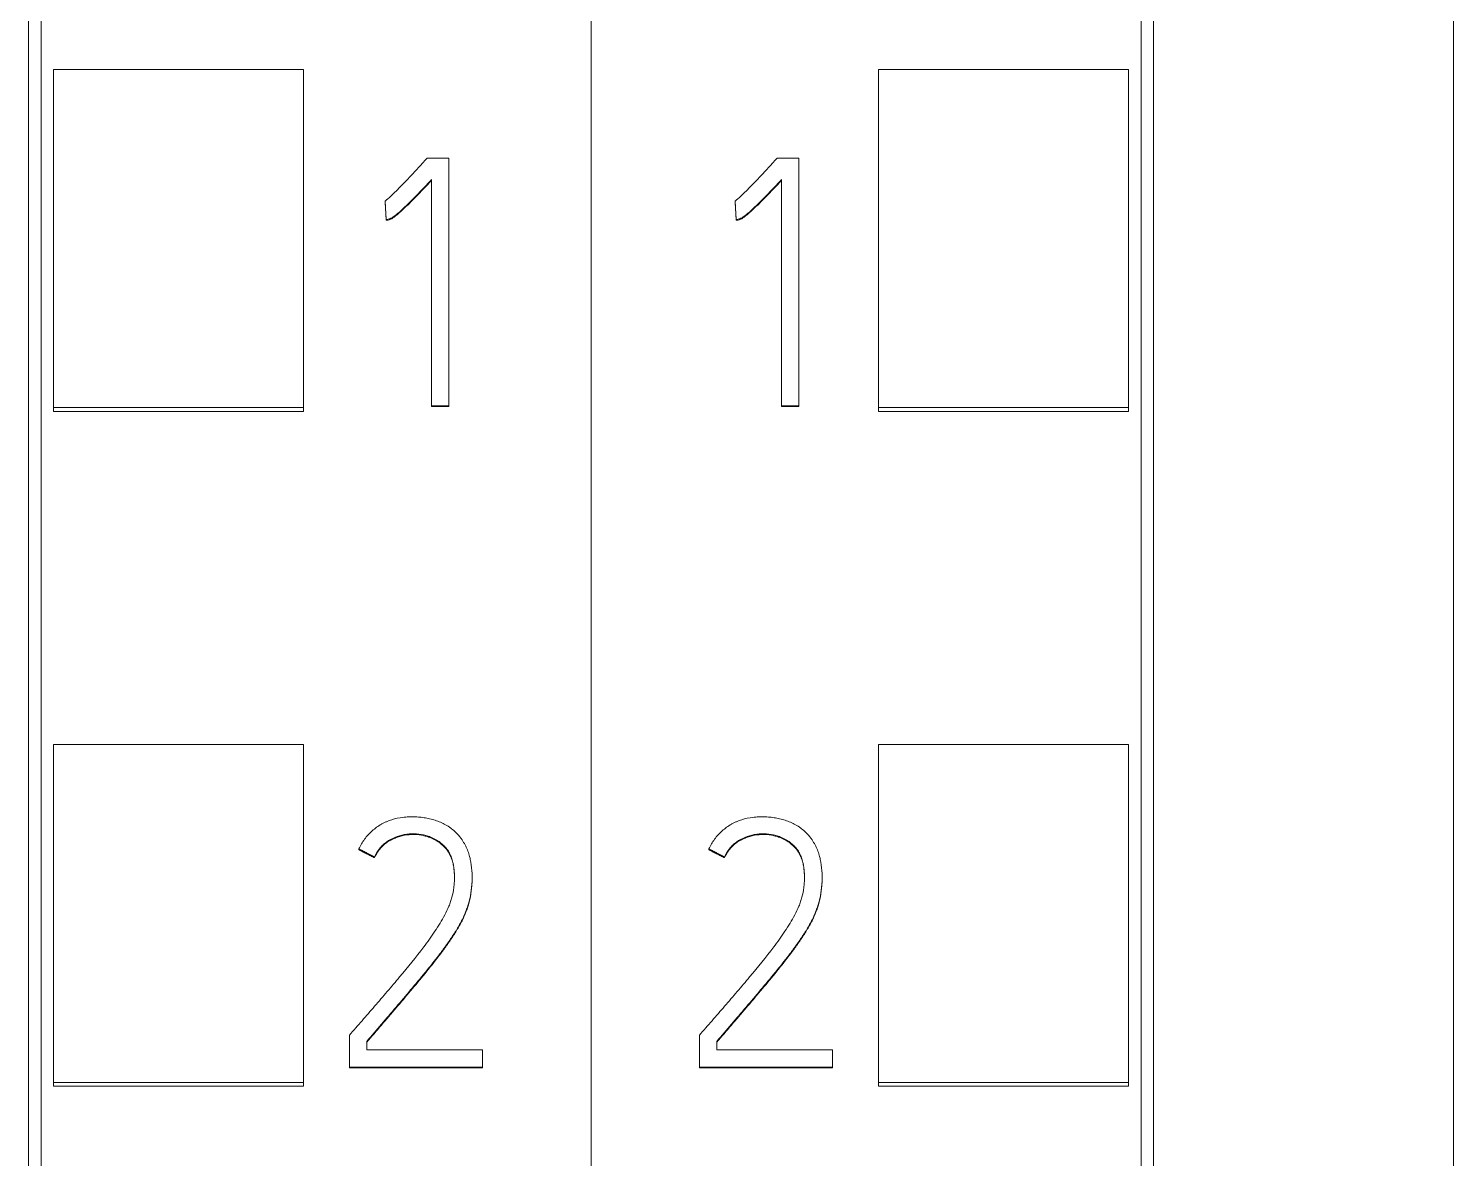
# Model space of a CAD drawing. Header units: millimetres. Extents: x 4137 to 6698, y 1400 to 3585.
# Drawn here: x 6142.55 to 6153.95, y 3342.76 to 3351.8 of the extents above; entities that cross this region are included whole.
import ezdxf

# ---------------------------------------------------------------- set-up
doc = ezdxf.new("R2010")
doc.units = ezdxf.units.MM
doc.layers.add('000-PI-Oprema', color=30, linetype='Continuous', lineweight=5)

msp = doc.modelspace()

# ---------------------------------------------------------------- linework, layer by layer
at = {"layer": '000-PI-Oprema', "color": 0, "linetype": 'ByBlock', "lineweight": 0}
for p, q in [((6147.048, 3360.472), (6147.048, 3247.054)), ((6147.048, 3360.472), (6147.048, 3247.054)), ((6142.648, 3249.376), (6142.648, 3358.191)), ((6151.448, 3358.191), (6151.448, 3249.376)), ((6142.748, 3348.772), (6142.748, 3351.476)), ((6142.748, 3351.476), (6144.748, 3351.476)), ((6144.748, 3348.772), (6144.748, 3351.476)), ((6149.348, 3348.772), (6149.348, 3351.476)), ((6151.348, 3351.476), (6149.348, 3351.476)), ((6151.348, 3348.772), (6151.348, 3351.476)), ((6145.911, 3350.768), (6145.737, 3350.768)), ((6145.911, 3348.786), (6145.911, 3350.768)), ((6148.711, 3350.768), (6148.537, 3350.768)), ((6148.711, 3348.786), (6148.711, 3350.768)), ((6145.773, 3350.597), (6145.773, 3348.786)), ((6148.573, 3350.597), (6148.573, 3348.786)), ((6145.401, 3350.423), (6145.401, 3350.417)), ((6148.201, 3350.423), (6148.201, 3350.417)), ((6145.409, 3350.277), (6145.409, 3350.27)), ((6148.209, 3350.277), (6148.209, 3350.27)), ((6142.748, 3348.74), (6142.748, 3348.772)), ((6142.748, 3348.772), (6144.748, 3348.772)), ((6144.748, 3348.74), (6144.748, 3348.772)), ((6145.773, 3348.786), (6145.773, 3348.78)), ((6145.773, 3348.786), (6145.911, 3348.786)), ((6145.911, 3348.78), (6145.773, 3348.78)), ((6145.911, 3348.786), (6145.911, 3348.78)), ((6148.573, 3348.786), (6148.573, 3348.78)), ((6148.573, 3348.786), (6148.711, 3348.786)), ((6148.711, 3348.78), (6148.573, 3348.78)), ((6148.711, 3348.786), (6148.711, 3348.78)), ((6151.348, 3348.772), (6149.348, 3348.772)), ((6149.348, 3348.74), (6149.348, 3348.772)), ((6151.348, 3348.74), (6151.348, 3348.772)), ((6142.748, 3348.74), (6144.748, 3348.74)), ((6151.348, 3348.74), (6149.348, 3348.74)), ((6142.748, 3343.371), (6142.748, 3346.074)), ((6142.748, 3346.074), (6144.748, 3346.074)), ((6144.748, 3343.371), (6144.748, 3346.074)), ((6149.348, 3343.371), (6149.348, 3346.074)), ((6151.348, 3346.074), (6149.348, 3346.074)), ((6151.348, 3343.371), (6151.348, 3346.074)), ((6145.19, 3345.239), (6145.19, 3345.233)), ((6147.99, 3345.239), (6147.99, 3345.233)), ((6145.315, 3345.176), (6145.315, 3345.17)), ((6148.115, 3345.176), (6148.115, 3345.17)), ((6146.097, 3345.008), (6146.097, 3345.014)), ((6148.897, 3345.008), (6148.897, 3345.014)), ((6145.115, 3343.748), (6145.115, 3343.494)), ((6147.915, 3343.748), (6147.915, 3343.494)), ((6145.254, 3343.632), (6145.254, 3343.699)), ((6146.18, 3343.632), (6145.254, 3343.632)), ((6146.18, 3343.494), (6146.18, 3343.632)), ((6148.054, 3343.632), (6148.054, 3343.699)), ((6148.98, 3343.632), (6148.054, 3343.632)), ((6148.98, 3343.494), (6148.98, 3343.632)), ((6145.115, 3343.494), (6145.115, 3343.488)), ((6145.115, 3343.494), (6146.18, 3343.494)), ((6146.18, 3343.488), (6145.115, 3343.488)), ((6146.18, 3343.494), (6146.18, 3343.488)), ((6147.915, 3343.494), (6148.98, 3343.494)), ((6147.915, 3343.494), (6147.915, 3343.488)), ((6148.98, 3343.488), (6147.915, 3343.488)), ((6148.98, 3343.494), (6148.98, 3343.488)), ((6142.748, 3343.34), (6142.748, 3343.371)), ((6142.748, 3343.371), (6144.748, 3343.371)), ((6142.748, 3343.34), (6144.748, 3343.34)), ((6144.748, 3343.34), (6144.748, 3343.371)), ((6151.348, 3343.371), (6149.348, 3343.371)), ((6149.348, 3343.34), (6149.348, 3343.371)), ((6151.348, 3343.34), (6149.348, 3343.34)), ((6151.348, 3343.34), (6151.348, 3343.371))]:
    msp.add_line(p, q, dxfattribs=at)
for points, knots in [([(6142.548, 3249.091), (6142.548, 3252.431), (6142.548, 3260.396), (6142.548, 3273.036), (6142.548, 3288.522), (6142.548, 3302.817), (6142.548, 3317.027), (6142.548, 3331.593), (6142.548, 3345.763), (6142.548, 3355.333), (6142.548, 3358.377)], [0, 0, 0, 0, 0.091483, 0.21812, 0.346206, 0.515858, 0.610111, 0.736264, 0.916066, 1, 1, 1, 1]), ([(6151.548, 3358.377), (6151.548, 3355.333), (6151.548, 3345.763), (6151.548, 3331.593), (6151.548, 3317.027), (6151.548, 3302.817), (6151.548, 3288.522), (6151.548, 3273.036), (6151.548, 3260.396), (6151.548, 3252.431), (6151.548, 3249.091)], [0, 0, 0, 0, 0.083934, 0.263736, 0.389889, 0.484142, 0.653794, 0.78188, 0.908517, 1, 1, 1, 1]), ([(6153.948, 3355.311), (6153.948, 3353.288), (6153.948, 3344.739), (6153.948, 3331.593), (6153.948, 3317.027), (6153.948, 3302.817), (6153.948, 3288.522), (6153.948, 3273.036), (6153.948, 3260.278), (6153.948, 3251.396), (6153.948, 3247.139), (6153.948, 3246.341)], [0, 0, 0, 0, 0.055935, 0.236292, 0.362833, 0.457376, 0.627551, 0.756032, 0.883059, 0.978086, 1, 1, 1, 1]), ([(6145.737, 3350.768), (6145.71, 3350.738), (6145.683, 3350.708), (6145.629, 3350.649), (6145.601, 3350.62), (6145.56, 3350.576), (6145.546, 3350.562), (6145.518, 3350.533), (6145.504, 3350.518), (6145.476, 3350.49), (6145.461, 3350.476), (6145.431, 3350.449), (6145.416, 3350.436), (6145.401, 3350.423)], [0, 0, 0, 0, 0.25, 0.25, 0.5, 0.5, 0.625, 0.625, 0.75, 0.75, 0.875, 0.875, 1, 1, 1, 1]), ([(6148.537, 3350.768), (6148.51, 3350.738), (6148.483, 3350.708), (6148.429, 3350.649), (6148.401, 3350.62), (6148.36, 3350.576), (6148.346, 3350.562), (6148.318, 3350.533), (6148.304, 3350.518), (6148.276, 3350.49), (6148.261, 3350.476), (6148.231, 3350.449), (6148.216, 3350.436), (6148.201, 3350.423)], [0, 0, 0, 0, 0.25, 0.25, 0.5, 0.5, 0.625, 0.625, 0.75, 0.75, 0.875, 0.875, 1, 1, 1, 1]), ([(6145.409, 3350.277), (6145.414, 3350.277), (6145.419, 3350.277), (6145.43, 3350.28), (6145.435, 3350.281), (6145.444, 3350.284), (6145.449, 3350.287), (6145.458, 3350.292), (6145.462, 3350.294), (6145.475, 3350.303), (6145.483, 3350.309), (6145.499, 3350.322), (6145.507, 3350.329), (6145.53, 3350.349), (6145.545, 3350.363), (6145.574, 3350.391), (6145.589, 3350.405), (6145.632, 3350.449), (6145.66, 3350.478), (6145.717, 3350.537), (6145.745, 3350.567), (6145.773, 3350.597)], [0, 0, 0, 0, 0.03125, 0.03125, 0.0625, 0.0625, 0.09375, 0.09375, 0.125, 0.125, 0.1875, 0.1875, 0.25, 0.25, 0.375, 0.375, 0.5, 0.5, 0.75, 0.75, 1, 1, 1, 1]), ([(6145.773, 3350.591), (6145.745, 3350.561), (6145.717, 3350.531), (6145.66, 3350.472), (6145.632, 3350.443), (6145.589, 3350.399), (6145.574, 3350.385), (6145.544, 3350.357), (6145.529, 3350.343), (6145.506, 3350.323), (6145.499, 3350.316), (6145.483, 3350.303), (6145.475, 3350.297), (6145.462, 3350.288), (6145.458, 3350.285), (6145.449, 3350.28), (6145.444, 3350.278), (6145.435, 3350.275), (6145.43, 3350.273), (6145.419, 3350.271), (6145.414, 3350.27), (6145.409, 3350.27)], [0, 0, 0, 0, 0.25, 0.25, 0.5, 0.5, 0.625, 0.625, 0.75, 0.75, 0.8125, 0.8125, 0.875, 0.875, 0.90625, 0.90625, 0.9375, 0.9375, 0.96875, 0.96875, 1, 1, 1, 1]), ([(6148.209, 3350.277), (6148.214, 3350.277), (6148.219, 3350.277), (6148.23, 3350.28), (6148.235, 3350.281), (6148.244, 3350.284), (6148.249, 3350.287), (6148.258, 3350.292), (6148.262, 3350.294), (6148.275, 3350.303), (6148.283, 3350.309), (6148.299, 3350.322), (6148.307, 3350.329), (6148.33, 3350.349), (6148.345, 3350.363), (6148.374, 3350.391), (6148.389, 3350.405), (6148.432, 3350.449), (6148.46, 3350.478), (6148.517, 3350.537), (6148.545, 3350.567), (6148.573, 3350.597)], [0, 0, 0, 0, 0.03125, 0.03125, 0.0625, 0.0625, 0.09375, 0.09375, 0.125, 0.125, 0.1875, 0.1875, 0.25, 0.25, 0.375, 0.375, 0.5, 0.5, 0.75, 0.75, 1, 1, 1, 1]), ([(6148.573, 3350.591), (6148.545, 3350.561), (6148.517, 3350.531), (6148.46, 3350.472), (6148.432, 3350.443), (6148.389, 3350.399), (6148.374, 3350.385), (6148.344, 3350.357), (6148.329, 3350.343), (6148.306, 3350.323), (6148.299, 3350.316), (6148.283, 3350.303), (6148.275, 3350.297), (6148.262, 3350.288), (6148.258, 3350.285), (6148.249, 3350.28), (6148.244, 3350.278), (6148.235, 3350.275), (6148.23, 3350.273), (6148.219, 3350.271), (6148.214, 3350.27), (6148.209, 3350.27)], [0, 0, 0, 0, 0.25, 0.25, 0.5, 0.5, 0.625, 0.625, 0.75, 0.75, 0.8125, 0.8125, 0.875, 0.875, 0.90625, 0.90625, 0.9375, 0.9375, 0.96875, 0.96875, 1, 1, 1, 1]), ([(6145.254, 3343.699), (6145.293, 3343.744), (6145.332, 3343.79), (6145.41, 3343.882), (6145.449, 3343.928), (6145.527, 3344.019), (6145.566, 3344.065), (6145.644, 3344.157), (6145.682, 3344.203), (6145.758, 3344.296), (6145.796, 3344.343), (6145.85, 3344.415), (6145.868, 3344.439), (6145.903, 3344.488), (6145.921, 3344.513), (6145.954, 3344.563), (6145.97, 3344.588), (6146, 3344.64), (6146.015, 3344.666), (6146.033, 3344.707), (6146.039, 3344.721), (6146.05, 3344.749), (6146.056, 3344.763), (6146.07, 3344.806), (6146.077, 3344.835), (6146.088, 3344.894), (6146.092, 3344.924), (6146.096, 3344.969), (6146.097, 3344.984), (6146.097, 3345.014), (6146.097, 3345.029), (6146.095, 3345.074), (6146.092, 3345.104), (6146.084, 3345.148), (6146.081, 3345.163), (6146.073, 3345.192), (6146.069, 3345.207), (6146.058, 3345.235), (6146.052, 3345.249), (6146.039, 3345.276), (6146.031, 3345.289), (6146.019, 3345.308), (6146.015, 3345.314), (6146.006, 3345.326), (6146.001, 3345.332), (6145.987, 3345.35), (6145.977, 3345.361), (6145.955, 3345.382), (6145.944, 3345.392), (6145.926, 3345.406), (6145.92, 3345.411), (6145.907, 3345.419), (6145.901, 3345.423), (6145.868, 3345.442), (6145.84, 3345.455), (6145.797, 3345.47), (6145.783, 3345.474), (6145.753, 3345.482), (6145.738, 3345.485), (6145.708, 3345.49), (6145.693, 3345.492), (6145.663, 3345.495), (6145.648, 3345.496), (6145.618, 3345.496), (6145.603, 3345.496), (6145.573, 3345.495), (6145.558, 3345.494), (6145.512, 3345.488), (6145.483, 3345.482), (6145.439, 3345.469), (6145.425, 3345.464), (6145.404, 3345.454), (6145.397, 3345.451), (6145.384, 3345.444), (6145.377, 3345.441), (6145.344, 3345.422), (6145.32, 3345.404), (6145.286, 3345.374), (6145.275, 3345.363), (6145.255, 3345.341), (6145.245, 3345.329), (6145.218, 3345.293), (6145.203, 3345.267), (6145.19, 3345.239)], [0, 0, 0, 0, 0.0625, 0.0625, 0.125, 0.125, 0.1875, 0.1875, 0.25, 0.25, 0.3125, 0.3125, 0.34375, 0.34375, 0.375, 0.375, 0.40625, 0.40625, 0.4375, 0.4375, 0.453125, 0.453125, 0.46875, 0.46875, 0.5, 0.5, 0.53125, 0.53125, 0.546875, 0.546875, 0.5625, 0.5625, 0.59375, 0.59375, 0.609375, 0.609375, 0.625, 0.625, 0.640625, 0.640625, 0.65625, 0.65625, 0.664062, 0.664062, 0.671875, 0.671875, 0.6875, 0.6875, 0.703125, 0.703125, 0.710937, 0.710937, 0.71875, 0.71875, 0.75, 0.75, 0.765625, 0.765625, 0.78125, 0.78125, 0.796875, 0.796875, 0.8125, 0.8125, 0.828125, 0.828125, 0.84375, 0.84375, 0.875, 0.875, 0.890625, 0.890625, 0.898437, 0.898437, 0.90625, 0.90625, 0.9375, 0.9375, 0.953125, 0.953125, 0.96875, 0.96875, 1, 1, 1, 1]), ([(6148.054, 3343.699), (6148.093, 3343.744), (6148.132, 3343.79), (6148.21, 3343.882), (6148.249, 3343.928), (6148.327, 3344.019), (6148.366, 3344.065), (6148.444, 3344.157), (6148.482, 3344.203), (6148.558, 3344.296), (6148.596, 3344.343), (6148.65, 3344.415), (6148.668, 3344.439), (6148.703, 3344.488), (6148.721, 3344.513), (6148.754, 3344.563), (6148.77, 3344.588), (6148.8, 3344.64), (6148.815, 3344.666), (6148.833, 3344.707), (6148.839, 3344.721), (6148.85, 3344.749), (6148.856, 3344.763), (6148.87, 3344.806), (6148.877, 3344.835), (6148.888, 3344.894), (6148.892, 3344.924), (6148.896, 3344.969), (6148.897, 3344.984), (6148.897, 3345.014), (6148.897, 3345.029), (6148.895, 3345.074), (6148.892, 3345.104), (6148.884, 3345.148), (6148.881, 3345.163), (6148.873, 3345.192), (6148.869, 3345.207), (6148.858, 3345.235), (6148.852, 3345.249), (6148.839, 3345.276), (6148.831, 3345.289), (6148.819, 3345.308), (6148.815, 3345.314), (6148.806, 3345.326), (6148.801, 3345.332), (6148.787, 3345.35), (6148.777, 3345.361), (6148.755, 3345.382), (6148.744, 3345.392), (6148.726, 3345.406), (6148.72, 3345.411), (6148.707, 3345.419), (6148.701, 3345.423), (6148.668, 3345.442), (6148.64, 3345.455), (6148.597, 3345.47), (6148.583, 3345.474), (6148.553, 3345.482), (6148.538, 3345.485), (6148.508, 3345.49), (6148.493, 3345.492), (6148.463, 3345.495), (6148.448, 3345.496), (6148.418, 3345.496), (6148.403, 3345.496), (6148.373, 3345.495), (6148.358, 3345.494), (6148.312, 3345.488), (6148.283, 3345.482), (6148.239, 3345.469), (6148.225, 3345.464), (6148.204, 3345.454), (6148.197, 3345.451), (6148.184, 3345.444), (6148.177, 3345.441), (6148.144, 3345.422), (6148.12, 3345.404), (6148.086, 3345.374), (6148.075, 3345.363), (6148.055, 3345.341), (6148.045, 3345.329), (6148.018, 3345.293), (6148.003, 3345.267), (6147.99, 3345.239)], [0, 0, 0, 0, 0.0625, 0.0625, 0.125, 0.125, 0.1875, 0.1875, 0.25, 0.25, 0.3125, 0.3125, 0.34375, 0.34375, 0.375, 0.375, 0.40625, 0.40625, 0.4375, 0.4375, 0.453125, 0.453125, 0.46875, 0.46875, 0.5, 0.5, 0.53125, 0.53125, 0.546875, 0.546875, 0.5625, 0.5625, 0.59375, 0.59375, 0.609375, 0.609375, 0.625, 0.625, 0.640625, 0.640625, 0.65625, 0.65625, 0.664062, 0.664062, 0.671875, 0.671875, 0.6875, 0.6875, 0.703125, 0.703125, 0.710937, 0.710937, 0.71875, 0.71875, 0.75, 0.75, 0.765625, 0.765625, 0.78125, 0.78125, 0.796875, 0.796875, 0.8125, 0.8125, 0.828125, 0.828125, 0.84375, 0.84375, 0.875, 0.875, 0.890625, 0.890625, 0.898438, 0.898438, 0.90625, 0.90625, 0.9375, 0.9375, 0.953125, 0.953125, 0.96875, 0.96875, 1, 1, 1, 1]), ([(6145.315, 3345.176), (6145.326, 3345.199), (6145.34, 3345.221), (6145.364, 3345.251), (6145.373, 3345.261), (6145.391, 3345.279), (6145.401, 3345.287), (6145.433, 3345.31), (6145.455, 3345.322), (6145.504, 3345.342), (6145.529, 3345.349), (6145.567, 3345.356), (6145.58, 3345.358), (6145.606, 3345.361), (6145.619, 3345.361), (6145.658, 3345.361), (6145.683, 3345.358), (6145.721, 3345.349), (6145.734, 3345.346), (6145.758, 3345.337), (6145.77, 3345.332), (6145.805, 3345.316), (6145.827, 3345.303), (6145.858, 3345.278), (6145.868, 3345.269), (6145.885, 3345.25), (6145.894, 3345.241), (6145.905, 3345.224), (6145.908, 3345.219), (6145.915, 3345.208), (6145.924, 3345.19), (6145.931, 3345.172), (6145.939, 3345.148), (6145.942, 3345.135), (6145.948, 3345.11), (6145.95, 3345.097), (6145.953, 3345.072), (6145.954, 3345.059), (6145.956, 3345.033), (6145.956, 3345.02), (6145.956, 3344.994), (6145.955, 3344.981), (6145.953, 3344.956), (6145.952, 3344.943), (6145.947, 3344.904), (6145.942, 3344.879), (6145.932, 3344.842), (6145.928, 3344.83), (6145.92, 3344.805), (6145.916, 3344.793), (6145.901, 3344.757), (6145.89, 3344.734), (6145.866, 3344.689), (6145.853, 3344.666), (6145.827, 3344.623), (6145.813, 3344.601), (6145.77, 3344.538), (6145.741, 3344.496), (6145.648, 3344.373), (6145.583, 3344.293), (6145.484, 3344.176), (6145.451, 3344.137), (6145.384, 3344.059), (6145.351, 3344.02), (6145.283, 3343.942), (6145.25, 3343.903), (6145.182, 3343.826), (6145.149, 3343.787), (6145.115, 3343.748)], [0, 0, 0, 0, 0.03125, 0.03125, 0.046875, 0.046875, 0.0625, 0.0625, 0.09375, 0.09375, 0.125, 0.125, 0.140625, 0.140625, 0.15625, 0.15625, 0.1875, 0.1875, 0.203125, 0.203125, 0.21875, 0.21875, 0.25, 0.25, 0.265625, 0.265625, 0.28125, 0.28125, 0.289063, 0.289063, 0.296875, 0.3125, 0.3125, 0.328125, 0.328125, 0.34375, 0.34375, 0.359375, 0.359375, 0.375, 0.375, 0.390625, 0.390625, 0.40625, 0.40625, 0.4375, 0.4375, 0.453125, 0.453125, 0.46875, 0.46875, 0.5, 0.5, 0.53125, 0.53125, 0.5625, 0.5625, 0.625, 0.625, 0.75, 0.75, 0.8125, 0.8125, 0.875, 0.875, 0.9375, 0.9375, 1, 1, 1, 1]), ([(6145.956, 3345.005), (6145.956, 3345.015), (6145.956, 3345.026), (6145.954, 3345.049), (6145.953, 3345.062), (6145.95, 3345.087), (6145.949, 3345.1), (6145.943, 3345.126), (6145.94, 3345.138), (6145.932, 3345.163), (6145.928, 3345.175), (6145.919, 3345.193), (6145.916, 3345.198), (6145.91, 3345.21), (6145.907, 3345.215), (6145.888, 3345.243), (6145.871, 3345.261), (6145.845, 3345.282), (6145.84, 3345.286), (6145.829, 3345.294), (6145.813, 3345.305), (6145.785, 3345.32), (6145.761, 3345.33), (6145.736, 3345.339), (6145.724, 3345.342), (6145.686, 3345.351), (6145.66, 3345.354), (6145.607, 3345.355), (6145.581, 3345.353), (6145.543, 3345.346), (6145.53, 3345.343), (6145.505, 3345.336), (6145.493, 3345.331), (6145.469, 3345.322), (6145.457, 3345.316), (6145.434, 3345.304), (6145.423, 3345.297), (6145.391, 3345.274), (6145.373, 3345.256), (6145.348, 3345.226), (6145.341, 3345.215), (6145.327, 3345.193), (6145.321, 3345.181), (6145.315, 3345.17)], [0, 0, 0, 0, 0.034222, 0.034222, 0.076212, 0.076212, 0.118203, 0.118203, 0.160193, 0.160193, 0.202183, 0.202183, 0.223179, 0.223179, 0.244174, 0.244174, 0.328155, 0.328155, 0.34915, 0.34915, 0.370145, 0.412135, 0.454126, 0.454126, 0.496116, 0.496116, 0.580097, 0.580097, 0.664077, 0.664077, 0.706068, 0.706068, 0.748058, 0.748058, 0.790048, 0.790048, 0.832039, 0.832039, 0.916019, 0.916019, 0.95801, 0.95801, 1, 1, 1, 1]), ([(6148.115, 3345.176), (6148.126, 3345.199), (6148.14, 3345.221), (6148.164, 3345.251), (6148.173, 3345.261), (6148.191, 3345.279), (6148.201, 3345.287), (6148.233, 3345.31), (6148.255, 3345.322), (6148.304, 3345.342), (6148.329, 3345.349), (6148.367, 3345.356), (6148.38, 3345.358), (6148.406, 3345.361), (6148.419, 3345.361), (6148.458, 3345.361), (6148.483, 3345.358), (6148.521, 3345.349), (6148.534, 3345.346), (6148.558, 3345.337), (6148.57, 3345.332), (6148.605, 3345.316), (6148.627, 3345.303), (6148.658, 3345.278), (6148.668, 3345.269), (6148.685, 3345.25), (6148.694, 3345.241), (6148.705, 3345.224), (6148.708, 3345.219), (6148.715, 3345.208), (6148.724, 3345.19), (6148.731, 3345.172), (6148.739, 3345.148), (6148.742, 3345.135), (6148.748, 3345.11), (6148.75, 3345.097), (6148.753, 3345.072), (6148.754, 3345.059), (6148.756, 3345.033), (6148.756, 3345.02), (6148.756, 3344.994), (6148.755, 3344.981), (6148.753, 3344.956), (6148.752, 3344.943), (6148.747, 3344.904), (6148.742, 3344.879), (6148.732, 3344.842), (6148.728, 3344.83), (6148.72, 3344.805), (6148.716, 3344.793), (6148.701, 3344.757), (6148.69, 3344.734), (6148.666, 3344.689), (6148.653, 3344.666), (6148.627, 3344.623), (6148.613, 3344.601), (6148.57, 3344.538), (6148.541, 3344.496), (6148.448, 3344.373), (6148.383, 3344.293), (6148.284, 3344.176), (6148.251, 3344.137), (6148.184, 3344.059), (6148.151, 3344.02), (6148.083, 3343.942), (6148.05, 3343.903), (6147.982, 3343.826), (6147.949, 3343.787), (6147.915, 3343.748)], [0, 0, 0, 0, 0.03125, 0.03125, 0.046875, 0.046875, 0.0625, 0.0625, 0.09375, 0.09375, 0.125, 0.125, 0.140625, 0.140625, 0.15625, 0.15625, 0.1875, 0.1875, 0.203125, 0.203125, 0.21875, 0.21875, 0.25, 0.25, 0.265625, 0.265625, 0.28125, 0.28125, 0.289063, 0.289063, 0.296875, 0.3125, 0.3125, 0.328125, 0.328125, 0.34375, 0.34375, 0.359375, 0.359375, 0.375, 0.375, 0.390625, 0.390625, 0.40625, 0.40625, 0.4375, 0.4375, 0.453125, 0.453125, 0.46875, 0.46875, 0.5, 0.5, 0.53125, 0.53125, 0.5625, 0.5625, 0.625, 0.625, 0.75, 0.75, 0.8125, 0.8125, 0.875, 0.875, 0.9375, 0.9375, 1, 1, 1, 1]), ([(6148.756, 3345.005), (6148.756, 3345.015), (6148.756, 3345.026), (6148.754, 3345.049), (6148.753, 3345.062), (6148.75, 3345.087), (6148.749, 3345.1), (6148.743, 3345.126), (6148.74, 3345.138), (6148.732, 3345.163), (6148.728, 3345.175), (6148.719, 3345.193), (6148.716, 3345.198), (6148.71, 3345.21), (6148.707, 3345.215), (6148.688, 3345.243), (6148.671, 3345.261), (6148.645, 3345.282), (6148.64, 3345.286), (6148.629, 3345.294), (6148.613, 3345.305), (6148.585, 3345.32), (6148.561, 3345.33), (6148.536, 3345.339), (6148.524, 3345.342), (6148.486, 3345.351), (6148.46, 3345.354), (6148.407, 3345.355), (6148.381, 3345.353), (6148.343, 3345.346), (6148.33, 3345.343), (6148.305, 3345.336), (6148.293, 3345.331), (6148.269, 3345.322), (6148.257, 3345.316), (6148.234, 3345.304), (6148.223, 3345.297), (6148.191, 3345.274), (6148.173, 3345.256), (6148.148, 3345.226), (6148.141, 3345.215), (6148.127, 3345.193), (6148.121, 3345.181), (6148.115, 3345.17)], [0, 0, 0, 0, 0.034222, 0.034222, 0.076212, 0.076212, 0.118203, 0.118203, 0.160193, 0.160193, 0.202183, 0.202183, 0.223179, 0.223179, 0.244174, 0.244174, 0.328155, 0.328155, 0.34915, 0.34915, 0.370145, 0.412135, 0.454126, 0.454126, 0.496116, 0.496116, 0.580097, 0.580097, 0.664077, 0.664077, 0.706068, 0.706068, 0.748058, 0.748058, 0.790048, 0.790048, 0.832039, 0.832039, 0.916019, 0.916019, 0.95801, 0.95801, 1, 1, 1, 1]), ([(6146.097, 3345.008), (6146.097, 3345.002), (6146.097, 3344.997), (6146.097, 3344.976), (6146.096, 3344.961), (6146.092, 3344.916), (6146.088, 3344.886), (6146.077, 3344.827), (6146.069, 3344.798), (6146.055, 3344.755), (6146.05, 3344.741), (6146.039, 3344.713), (6146.033, 3344.699), (6146.014, 3344.658), (6145.999, 3344.632), (6145.969, 3344.58), (6145.953, 3344.555), (6145.92, 3344.505), (6145.903, 3344.481), (6145.868, 3344.432), (6145.85, 3344.408), (6145.795, 3344.336), (6145.758, 3344.289), (6145.682, 3344.196), (6145.643, 3344.15), (6145.566, 3344.058), (6145.527, 3344.012), (6145.449, 3343.921), (6145.41, 3343.875), (6145.332, 3343.784), (6145.293, 3343.738), (6145.254, 3343.692)], [0, 0, 0, 0, 0.010489, 0.010489, 0.038761, 0.038761, 0.095304, 0.095304, 0.151848, 0.151848, 0.180119, 0.180119, 0.208391, 0.208391, 0.264935, 0.264935, 0.321478, 0.321478, 0.378022, 0.378022, 0.434565, 0.434565, 0.547652, 0.547652, 0.660739, 0.660739, 0.773826, 0.773826, 0.886913, 0.886913, 1, 1, 1, 1]), ([(6148.897, 3345.008), (6148.897, 3345.002), (6148.897, 3344.997), (6148.897, 3344.976), (6148.896, 3344.961), (6148.892, 3344.916), (6148.888, 3344.886), (6148.877, 3344.827), (6148.869, 3344.798), (6148.855, 3344.755), (6148.85, 3344.741), (6148.839, 3344.713), (6148.833, 3344.699), (6148.814, 3344.658), (6148.799, 3344.632), (6148.769, 3344.58), (6148.753, 3344.555), (6148.72, 3344.505), (6148.703, 3344.481), (6148.668, 3344.432), (6148.65, 3344.408), (6148.595, 3344.336), (6148.558, 3344.289), (6148.482, 3344.196), (6148.443, 3344.15), (6148.366, 3344.058), (6148.327, 3344.012), (6148.249, 3343.921), (6148.21, 3343.875), (6148.132, 3343.784), (6148.093, 3343.738), (6148.054, 3343.692)], [0, 0, 0, 0, 0.010489, 0.010489, 0.038761, 0.038761, 0.095304, 0.095304, 0.151848, 0.151848, 0.180119, 0.180119, 0.208391, 0.208391, 0.264935, 0.264935, 0.321478, 0.321478, 0.378022, 0.378022, 0.434565, 0.434565, 0.547652, 0.547652, 0.660739, 0.660739, 0.773826, 0.773826, 0.886913, 0.886913, 1, 1, 1, 1])]:
    msp.add_open_spline(points, degree=3, knots=knots, dxfattribs=at)
for points, weights in [([(6145.401, 3350.423), (6145.405, 3350.35), (6145.409, 3350.277)], [0.499999994834, 0.500000005166, 0.499999994834]), ([(6145.409, 3350.27), (6145.405, 3350.344), (6145.401, 3350.417)], [0.500000008783, 0.499999991217, 0.500000008783]), ([(6148.201, 3350.423), (6148.205, 3350.35), (6148.209, 3350.277)], [0.499999984457, 0.500000015543, 0.499999984457]), ([(6148.209, 3350.27), (6148.205, 3350.344), (6148.201, 3350.417)], [0.500000001001, 0.499999998999, 0.500000001001]), ([(6145.19, 3345.239), (6145.252, 3345.208), (6145.315, 3345.176)], [0.500000015224, 0.499999984776, 0.500000015224]), ([(6145.315, 3345.17), (6145.252, 3345.201), (6145.19, 3345.233)], [0.500000222267, 0.499999777733, 0.500000222267]), ([(6147.99, 3345.239), (6148.052, 3345.208), (6148.115, 3345.176)], [0.500000075207, 0.499999924793, 0.500000075207]), ([(6148.115, 3345.17), (6148.052, 3345.201), (6147.99, 3345.233)], [0.499999945162, 0.500000054838, 0.499999945162])]:
    msp.add_rational_spline(points, weights, degree=2, dxfattribs=at)

doc.saveas('drawing.dxf')
